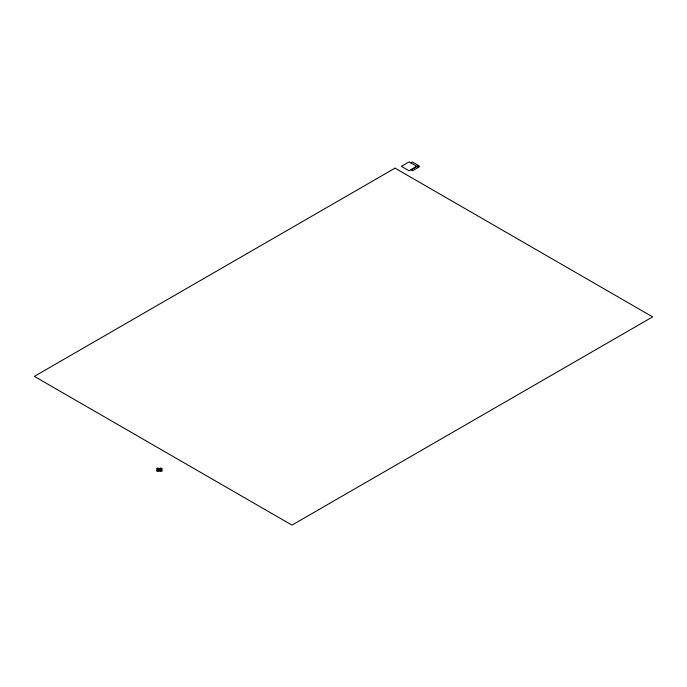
<?xml version="1.0" encoding="UTF-8"?>
<svg xmlns="http://www.w3.org/2000/svg" width="687" height="687" viewBox="0 0 687 687"><rect width="100%" height="100%" fill="white"/><g stroke="black" fill="none" stroke-linecap="round" stroke-linejoin="round"><path stroke-width="1.03" d="M410.723 162.81L412.269 161.917L419.276 165.962L417.73 166.855L409.091 161.883L401.363 166.348L409.091 170.814L416.82 166.348M159.461 468.938L160.981 469.814M157.821 469.891L159.341 470.767M395.025 168.143L34.35 376.373L291.975 525.117L652.65 316.879L395.025 168.143M417.73 165.962L410.963 169.869L412.509 170.762L419.276 166.855L417.73 165.962M157.821 468.105L156.37 468.938L160.981 471.6L162.433 470.767L157.821 468.105M160.913 468.105L156.37 470.724L157.89 471.6L162.433 468.981L160.913 468.105"/></g></svg>
